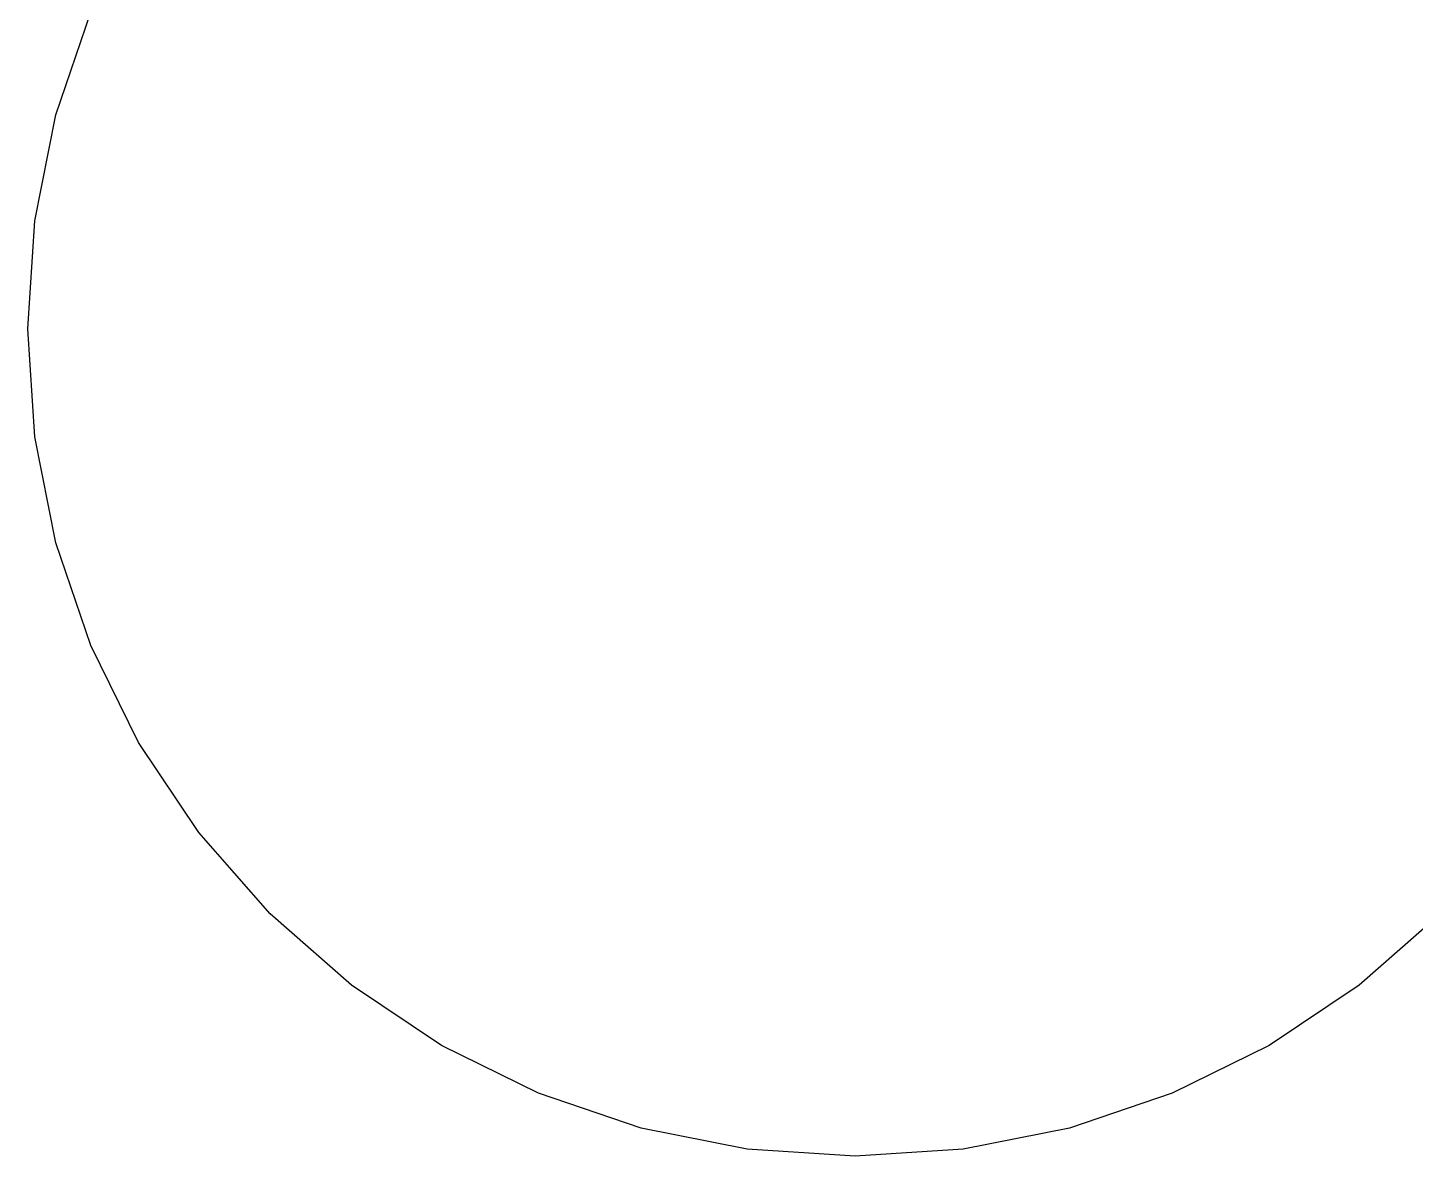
# Model space of a CAD drawing. Header units: millimetres. Extents: x -41292 to 298682, y -22072 to 33155.
# Drawn here: x 30728 to 31708, y 3662 to 4460 of the extents above; entities that cross this region are included whole.
import ezdxf

# ---------------------------------------------------------------- set-up
doc = ezdxf.new("R2010")
doc.units = ezdxf.units.MM

# ---------------------------------------------------------------- blocks, each defined once
blk = doc.blocks.new('AHSISHEUD')
for p, q in [((31375.29, 22046.17), (31399.88, 22118.61)), ((31360.37, 21971.15), (31375.29, 22046.17)), ((31355.36, 21894.82), (31360.37, 21971.15)), ((31360.37, 21818.49), (31355.36, 21894.82)), ((31375.29, 21743.47), (31360.37, 21818.49)), ((31399.88, 21671.03), (31375.29, 21743.47)), ((31433.71, 21602.43), (31399.88, 21671.03)), ((31476.21, 21538.83), (31433.71, 21602.43)), ((31526.64, 21481.32), (31476.21, 21538.83)), ((31584.15, 21430.88), (31526.64, 21481.32)), ((32353.65, 21481.32), (32296.14, 21430.88)), ((31647.75, 21388.38), (31584.15, 21430.88)), ((32296.14, 21430.88), (32232.54, 21388.38)), ((31716.36, 21354.55), (31647.75, 21388.38)), ((32232.54, 21388.38), (32163.93, 21354.55)), ((31788.79, 21329.96), (31716.36, 21354.55)), ((32163.93, 21354.55), (32091.5, 21329.96)), ((31863.82, 21315.04), (31788.79, 21329.96)), ((32091.5, 21329.96), (32016.47, 21315.04)), ((31940.15, 21310.04), (31863.82, 21315.04)), ((32016.47, 21315.04), (31940.15, 21310.04))]:
    blk.add_line(p, q)

msp = doc.modelspace()

# ---------------------------------------------------------------- block references
msp.add_blockref('AHSISHEUD', (-627.37, -17648.09))

doc.saveas('drawing.dxf')
